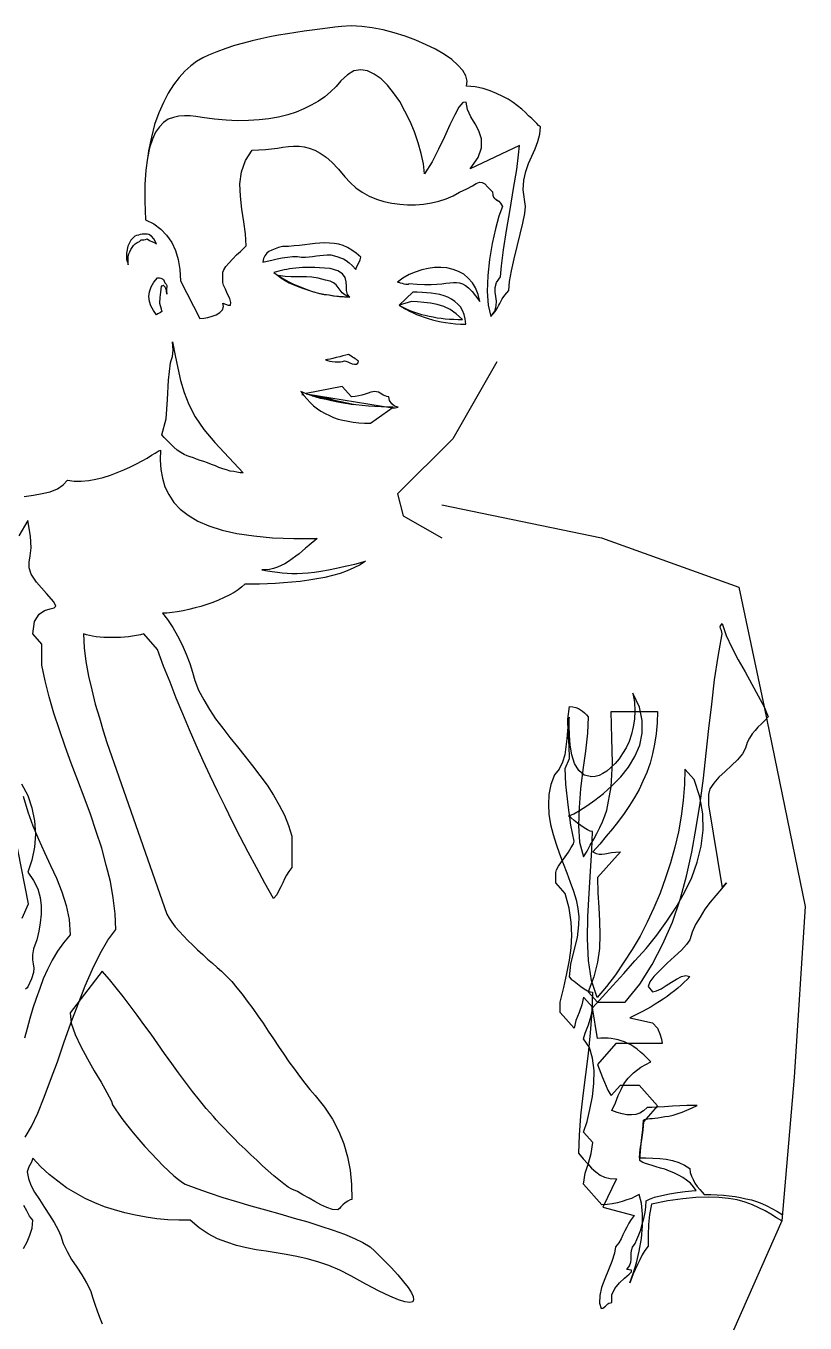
# Model space of a CAD drawing. Extents: x 1236 to 1340, y -26 to 153.
# Drawn here: x 1285.9 to 1331.5, y 77.1 to 153.1 of the extents above; entities that cross this region are included whole.
import ezdxf

# ---------------------------------------------------------------- set-up
doc = ezdxf.new("R2010")
doc.units = 0
doc.header["$LTSCALE"] = 25
doc.layers.get('0').update_dxf_attribs({"linetype": 'CONTINUOUS'})
for name, color, linetype in [('1', 7, 'CONTINUOUS'), ('2', 7, 'CONTINUOUS'), ('5', 7, 'CONTINUOUS'), ('7', 7, 'CONTINUOUS')]:
    doc.layers.add(name, color=color, linetype=linetype)

msp = doc.modelspace()

# ---------------------------------------------------------------- linework, layer by layer
for p, q in [((1313.461, 133.4), (1310.879, 128.884)), ((1310.879, 128.884), (1307.652, 125.659)), ((1307.652, 125.659), (1307.975, 124.368)), ((1310.234, 125.014), (1319.592, 123.078)), ((1307.975, 124.368), (1310.234, 123.078)), ((1319.592, 123.078), (1327.659, 120.175)), ((1327.659, 120.175), (1329.129, 113.172)), ((1329.129, 113.172), (1331.531, 101.468)), ((1331.531, 101.468), (1330.886, 91.47)), ((1330.886, 91.47), (1330.17, 83.035)), ((1330.17, 83.035), (1327.336, 76.633))]:
    msp.add_line(p, q)
at = {"layer": '1', "linetype": 'CONTINUOUS'}
for points in [[(1293.52, 140.301), (1293.463, 140.433), (1293.35, 140.603), (1293.217, 140.755), (1293.065, 140.85), (1292.971, 140.868), (1292.876, 140.868), (1292.763, 140.868), (1292.668, 140.868), (1292.554, 140.85), (1292.46, 140.812), (1292.346, 140.793), (1292.252, 140.755), (1292.005, 140.528), (1291.835, 140.168), (1291.759, 139.752), (1291.759, 139.392), (1291.779, 139.316), (1291.816, 139.24), (1291.835, 139.146), (1291.854, 139.07), (1291.854, 139.581), (1291.892, 139.714), (1291.949, 139.846), (1292.005, 139.979), (1292.081, 140.092), (1292.176, 140.206), (1292.27, 140.301), (1292.384, 140.395), (1292.517, 140.452), (1292.612, 140.546), (1292.687, 140.546), (1292.782, 140.546), (1292.876, 140.566), (1292.971, 140.603), (1293.103, 140.508), (1293.274, 140.433), (1293.445, 140.357), (1293.52, 140.301)], [(1304.84, 137.177), (1304.709, 137.347), (1304.651, 137.575), (1304.651, 137.82), (1304.633, 138.086), (1304.576, 138.332), (1304.424, 138.559), (1304.14, 138.729), (1303.686, 138.862), (1303.364, 138.881), (1303.061, 138.9), (1302.796, 138.919), (1302.531, 138.919), (1302.285, 138.919), (1302.077, 138.919), (1301.869, 138.9), (1301.679, 138.881), (1301.49, 138.862), (1301.319, 138.843), (1301.15, 138.805), (1300.998, 138.786), (1300.846, 138.748), (1300.695, 138.71), (1300.543, 138.673), (1300.392, 138.635), (1300.601, 138.464), (1300.808, 138.313), (1301.054, 138.162), (1301.301, 138.029), (1301.566, 137.896), (1301.85, 137.782), (1302.134, 137.688), (1302.418, 137.593), (1302.721, 137.499), (1303.023, 137.423), (1303.327, 137.366), (1303.629, 137.309), (1303.932, 137.253), (1304.235, 137.215), (1304.538, 137.196), (1304.84, 137.177)], [(1294.126, 137.366), (1294.107, 137.575), (1294.069, 137.688), (1294.031, 137.764), (1293.936, 137.858), (1293.898, 137.858), (1293.861, 137.84), (1293.823, 137.82), (1293.785, 137.82), (1293.747, 137.48), (1293.709, 137.158), (1293.691, 136.836), (1293.785, 136.495), (1293.785, 136.458), (1293.804, 136.42), (1293.823, 136.382), (1293.823, 136.344), (1293.747, 136.287), (1293.672, 136.249), (1293.596, 136.211), (1293.52, 136.155), (1293.331, 136.4), (1293.179, 136.666), (1293.103, 136.931), (1293.065, 137.215), (1293.103, 137.499), (1293.198, 137.782), (1293.369, 138.067), (1293.577, 138.313), (1293.691, 138.313), (1293.766, 138.294), (1293.861, 138.256), (1293.936, 138.218), (1293.956, 138.124), (1294.012, 138.029), (1294.088, 137.934), (1294.126, 137.858), (1294.126, 137.782), (1294.107, 137.688), (1294.107, 137.555), (1294.126, 137.366)], [(1311.656, 135.606), (1311.618, 135.909), (1311.543, 136.174), (1311.448, 136.4), (1311.334, 136.609), (1311.183, 136.78), (1310.994, 136.931), (1310.804, 137.064), (1310.596, 137.177), (1310.368, 137.253), (1310.123, 137.329), (1309.877, 137.385), (1309.612, 137.423), (1309.346, 137.442), (1309.081, 137.461), (1308.797, 137.48), (1308.532, 137.48), (1307.737, 136.704), (1307.926, 136.59), (1308.135, 136.476), (1308.343, 136.363), (1308.551, 136.269), (1308.759, 136.174), (1308.986, 136.079), (1309.214, 136.003), (1309.441, 135.927), (1309.687, 135.852), (1309.933, 135.795), (1310.198, 135.738), (1310.463, 135.7), (1310.747, 135.662), (1311.05, 135.625), (1311.334, 135.606), (1311.656, 135.606)], [(1294.447, 134.565), (1294.618, 133.769), (1294.769, 133.012), (1294.921, 132.292), (1295.129, 131.592), (1295.413, 130.892), (1295.773, 130.173), (1296.284, 129.435), (1296.928, 128.658), (1298.593, 126.878), (1298.423, 126.878), (1298.234, 126.916), (1298.044, 126.954), (1297.837, 126.992), (1297.628, 127.068), (1297.401, 127.125), (1297.173, 127.2), (1296.966, 127.295), (1296.738, 127.371), (1296.511, 127.465), (1296.284, 127.541), (1296.076, 127.617), (1295.867, 127.693), (1295.678, 127.768), (1295.489, 127.825), (1295.318, 127.882), (1295.129, 127.958), (1294.94, 128.071), (1294.732, 128.222), (1294.523, 128.393), (1294.334, 128.582), (1294.145, 128.771), (1293.974, 128.961), (1293.823, 129.113), (1294.088, 130.059), (1294.164, 131.176), (1294.22, 132.312), (1294.334, 133.334), (1294.372, 133.467), (1294.447, 133.712), (1294.485, 134.072), (1294.447, 134.565)], [(1301.983, 131.649), (1302.152, 131.422), (1302.342, 131.195), (1302.531, 131.006), (1302.721, 130.816), (1302.947, 130.646), (1303.156, 130.495), (1303.402, 130.362), (1303.648, 130.248), (1303.894, 130.135), (1304.16, 130.04), (1304.443, 129.964), (1304.746, 129.908), (1305.049, 129.851), (1305.371, 129.813), (1305.711, 129.794), (1306.053, 129.794), (1307.397, 130.741), (1307.037, 130.741), (1306.677, 130.759), (1306.317, 130.779), (1305.939, 130.797), (1305.579, 130.835), (1305.2, 130.873), (1304.84, 130.911), (1304.481, 130.968), (1304.14, 131.024), (1303.78, 131.1), (1303.459, 131.176), (1303.137, 131.252), (1302.815, 131.346), (1302.531, 131.441), (1302.247, 131.535), (1301.983, 131.649)], [(1307.34, 130.703), (1307.51, 130.703), (1307.68, 130.741), (1307.472, 130.797), (1307.302, 130.93), (1307.169, 131.119), (1307.131, 131.346), (1307.018, 131.365), (1306.924, 131.403), (1306.81, 131.441), (1306.715, 131.497), (1306.62, 131.554), (1306.526, 131.611), (1306.412, 131.63), (1306.317, 131.649), (1306.204, 131.63), (1306.071, 131.611), (1305.92, 131.554), (1305.749, 131.497), (1305.56, 131.441), (1305.371, 131.403), (1305.162, 131.365), (1304.954, 131.346), (1304.405, 131.952), (1302.285, 131.535), (1302.285, 131.517), (1307.34, 130.703)], [(1302.096, 131.497), (1302.039, 131.479), (1302.114, 131.459), (1302.114, 131.479), (1302.096, 131.497)], [(1302.645, 131.403), (1303.534, 131.29), (1303.686, 131.214), (1303.876, 131.157), (1304.102, 131.081), (1304.367, 131.024), (1304.633, 130.968), (1304.936, 130.911), (1305.068, 130.892), (1305.068, 130.892), (1302.645, 131.403)]]:
    msp.add_lwpolyline(points, dxfattribs=at)
at = {"layer": '2', "linetype": 'CONTINUOUS'}
msp.add_lwpolyline([(1296.057, 135.927), (1296.284, 135.947), (1296.53, 135.984), (1296.776, 136.06), (1297.022, 136.155), (1297.231, 136.287), (1297.382, 136.438), (1297.439, 136.628), (1297.401, 136.836), (1297.723, 136.704), (1297.855, 136.722), (1297.875, 136.874), (1297.817, 137.102), (1297.685, 137.366), (1297.553, 137.65), (1297.439, 137.877), (1297.401, 138.048), (1297.401, 138.653), (1297.458, 138.786), (1297.571, 138.975), (1297.761, 139.184), (1297.988, 139.43), (1298.215, 139.657), (1298.442, 139.865), (1298.631, 140.055), (1298.764, 140.187), (1298.726, 140.888), (1298.631, 141.607), (1298.518, 142.345), (1298.442, 143.103), (1298.404, 143.822), (1298.499, 144.522), (1298.726, 145.185), (1299.124, 145.791), (1299.521, 145.809), (1299.899, 145.829), (1300.259, 145.885), (1300.601, 145.923), (1300.922, 145.98), (1301.244, 146.018), (1301.547, 146.037), (1301.869, 146.037), (1302.172, 145.999), (1302.474, 145.923), (1302.796, 145.791), (1303.118, 145.62), (1303.459, 145.393), (1303.8, 145.09), (1304.178, 144.693), (1304.557, 144.238), (1304.86, 143.898), (1305.2, 143.594), (1305.579, 143.329), (1305.977, 143.103), (1306.412, 142.932), (1306.848, 142.781), (1307.302, 142.686), (1307.775, 142.629), (1308.23, 142.592), (1308.703, 142.592), (1309.176, 142.629), (1309.63, 142.705), (1310.066, 142.818), (1310.501, 142.951), (1310.899, 143.121), (1311.277, 143.329), (1311.713, 143.538), (1312.034, 143.708), (1312.262, 143.841), (1312.451, 143.916), (1312.603, 143.898), (1312.754, 143.822), (1312.943, 143.632), (1313.209, 143.348), (1313.227, 143.159), (1313.265, 143.045), (1313.322, 142.97), (1313.398, 142.932), (1313.492, 142.875), (1313.587, 142.799), (1313.682, 142.686), (1313.795, 142.496), (1313.587, 141.928), (1313.378, 141.19), (1313.189, 140.319), (1313.038, 139.392), (1312.943, 138.446), (1312.905, 137.518), (1312.962, 136.704), (1313.114, 136.041), (1313.341, 136.363), (1313.416, 136.666), (1313.436, 136.95), (1313.398, 137.215), (1313.36, 137.48), (1313.36, 137.745), (1313.454, 138.048), (1313.682, 138.37), (1313.738, 139.013), (1313.852, 139.96), (1314.041, 141.096), (1314.249, 142.326), (1314.439, 143.556), (1314.628, 144.655), (1314.742, 145.525), (1314.798, 146.075), (1311.902, 144.711), (1312.376, 145.374), (1312.565, 145.942), (1312.565, 146.453), (1312.413, 146.926), (1312.186, 147.343), (1311.94, 147.759), (1311.751, 148.175), (1311.675, 148.611), (1311.467, 148.592), (1311.239, 148.327), (1310.994, 147.873), (1310.71, 147.286), (1310.406, 146.586), (1310.047, 145.847), (1309.668, 145.109), (1309.233, 144.409), (1309.157, 144.996), (1309.024, 145.601), (1308.854, 146.226), (1308.646, 146.869), (1308.381, 147.475), (1308.078, 148.081), (1307.775, 148.649), (1307.415, 149.16), (1307.055, 149.615), (1306.677, 149.974), (1306.28, 150.259), (1305.882, 150.448), (1305.484, 150.504), (1305.087, 150.448), (1304.709, 150.221), (1304.329, 149.861), (1304.046, 149.539), (1303.724, 149.217), (1303.383, 148.933), (1303.005, 148.668), (1302.588, 148.441), (1302.152, 148.213), (1301.698, 148.024), (1301.206, 147.873), (1300.676, 147.74), (1300.108, 147.627), (1299.54, 147.57), (1298.915, 147.533), (1298.272, 147.513), (1297.609, 147.551), (1296.909, 147.608), (1296.189, 147.722), (1295.829, 147.778), (1295.489, 147.816), (1295.149, 147.816), (1294.827, 147.797), (1294.505, 147.722), (1294.202, 147.608), (1293.936, 147.419), (1293.691, 147.173), (1293.463, 146.851), (1293.274, 146.434), (1293.103, 145.942), (1292.99, 145.336), (1292.896, 144.617), (1292.839, 143.784), (1292.839, 142.818), (1292.876, 141.721), (1293.35, 141.474), (1293.766, 141.172), (1294.107, 140.812), (1294.41, 140.395), (1294.637, 139.922), (1294.789, 139.392), (1294.883, 138.805), (1294.921, 138.142), (1296.057, 135.927)], dxfattribs=at)
at = {"layer": '5', "linetype": 'CONTINUOUS'}
for points in [[(1285.759, 125.496), (1286.308, 125.572), (1286.819, 125.667), (1287.292, 125.78), (1287.709, 125.951), (1288.05, 126.178), (1288.296, 126.462), (1288.694, 126.405), (1289.11, 126.405), (1289.545, 126.443), (1289.961, 126.519), (1290.397, 126.613), (1290.813, 126.746), (1291.21, 126.898), (1291.608, 127.068), (1291.987, 127.238), (1292.346, 127.409), (1292.668, 127.598), (1292.971, 127.749), (1293.217, 127.92), (1293.445, 128.033), (1293.615, 128.147), (1293.747, 128.222), (1293.728, 127.655), (1293.766, 127.087), (1293.861, 126.576), (1294.012, 126.065), (1294.24, 125.61), (1294.523, 125.156), (1294.902, 124.758), (1295.375, 124.398), (1295.943, 124.058), (1296.587, 123.774), (1297.363, 123.528), (1298.234, 123.339), (1299.219, 123.187), (1300.316, 123.074), (1301.566, 123.036), (1302.929, 123.036)], [(1285.646, 100.792), (1286.006, 101.624), (1281.5, 124.512)], [(1285.816, 87.938), (1286.195, 88.581), (1286.554, 89.358), (1286.933, 90.285), (1287.312, 91.288), (1287.709, 92.368), (1288.088, 93.484), (1288.504, 94.621), (1288.921, 95.737), (1289.337, 96.816), (1289.772, 97.8), (1290.208, 98.709), (1290.661, 99.486), (1291.135, 100.11), (1291.097, 101.038), (1290.983, 101.966), (1290.813, 102.931), (1290.567, 103.896), (1290.302, 104.881), (1289.98, 105.865), (1289.64, 106.869), (1289.28, 107.872), (1288.902, 108.856), (1288.523, 109.86), (1288.163, 110.844), (1287.823, 111.828), (1287.501, 112.794), (1287.217, 113.759), (1286.99, 114.687), (1286.801, 115.614), (1286.801, 116.845), (1286.27, 117.451), (1286.365, 118.171), (1286.63, 118.606), (1286.952, 118.814), (1287.274, 118.909), (1287.52, 118.966), (1287.614, 119.079), (1287.501, 119.325), (1287.065, 119.817), (1286.479, 120.48), (1286.175, 120.953), (1286.043, 121.313), (1286.062, 121.654), (1286.119, 122.013), (1286.175, 122.486), (1286.138, 123.168), (1285.968, 124.096), (1285.437, 123.187)], [(1302.929, 123.036), (1302.777, 122.903), (1302.607, 122.77), (1302.436, 122.619), (1302.247, 122.468), (1302.058, 122.297), (1301.869, 122.146), (1301.679, 121.994), (1301.471, 121.843), (1301.263, 121.692), (1301.036, 121.559), (1300.828, 121.446), (1300.601, 121.35), (1300.373, 121.275), (1300.146, 121.218), (1299.919, 121.199), (1299.692, 121.199), (1300.013, 121.142), (1300.297, 121.104), (1300.601, 121.066), (1300.884, 121.029), (1301.168, 121.01), (1301.452, 120.991), (1301.755, 120.991), (1302.077, 121.01), (1302.399, 121.029), (1302.777, 121.066), (1303.156, 121.124), (1303.591, 121.199), (1304.065, 121.294), (1304.576, 121.408), (1305.144, 121.54), (1305.769, 121.71), (1305.447, 121.502), (1305.087, 121.313), (1304.689, 121.142), (1304.273, 120.991), (1303.838, 120.859), (1303.383, 120.745), (1302.91, 120.669), (1302.436, 120.593), (1301.945, 120.517), (1301.452, 120.48), (1300.96, 120.442), (1300.487, 120.404), (1300.013, 120.386), (1299.559, 120.366), (1299.105, 120.366), (1298.688, 120.366), (1298.518, 120.196), (1298.31, 120.026), (1298.064, 119.874), (1297.78, 119.722), (1297.477, 119.571), (1297.155, 119.42), (1296.814, 119.287), (1296.473, 119.173), (1296.113, 119.06), (1295.773, 118.966), (1295.413, 118.871), (1295.073, 118.795), (1294.732, 118.738), (1294.429, 118.7), (1294.126, 118.662), (1293.861, 118.662), (1294.164, 118.284), (1294.467, 117.829), (1294.751, 117.338), (1295.016, 116.807), (1295.262, 116.258), (1295.47, 115.709), (1295.622, 115.198), (1295.754, 114.706), (1295.981, 114.138), (1296.284, 113.589), (1296.625, 113.021), (1296.984, 112.472), (1297.401, 111.923), (1297.817, 111.374), (1298.272, 110.825), (1298.707, 110.257), (1299.143, 109.708), (1299.578, 109.14), (1299.994, 108.573), (1300.373, 107.985), (1300.714, 107.398), (1301.017, 106.812), (1301.263, 106.206), (1301.452, 105.581), (1301.452, 103.745), (1301.282, 103.518), (1301.13, 103.31), (1301.017, 103.082), (1300.922, 102.855), (1300.808, 102.628), (1300.695, 102.401), (1300.563, 102.155), (1300.373, 101.928), (1299.862, 102.837), (1299.37, 103.745), (1298.897, 104.654), (1298.423, 105.543), (1297.969, 106.433), (1297.533, 107.323), (1297.098, 108.231), (1296.662, 109.122), (1296.246, 110.011), (1295.849, 110.92), (1295.451, 111.828), (1295.053, 112.756), (1294.675, 113.683), (1294.315, 114.612), (1293.936, 115.558), (1293.577, 116.523), (1292.782, 117.451), (1292.574, 117.394), (1292.346, 117.356), (1292.119, 117.318), (1291.873, 117.28), (1291.646, 117.262), (1291.4, 117.243), (1291.154, 117.224), (1290.908, 117.224), (1290.661, 117.224), (1290.434, 117.243), (1290.208, 117.262), (1289.98, 117.28), (1289.772, 117.318), (1289.583, 117.356), (1289.413, 117.394), (1289.243, 117.451), (1289.28, 116.637), (1289.375, 115.823), (1289.527, 114.971), (1289.716, 114.157), (1289.923, 113.324), (1290.17, 112.529), (1290.397, 111.772), (1290.605, 111.071), (1294.126, 101.019), (1294.258, 100.792), (1294.41, 100.546), (1294.618, 100.28), (1294.845, 100.015), (1295.091, 99.751), (1295.356, 99.467), (1295.64, 99.202), (1295.924, 98.936), (1296.227, 98.653), (1296.511, 98.387), (1296.795, 98.141), (1297.079, 97.895), (1297.325, 97.668), (1297.553, 97.441), (1297.761, 97.252), (1297.931, 97.062), (1298.234, 96.703), (1298.537, 96.324), (1298.839, 95.927), (1299.161, 95.491), (1299.464, 95.056), (1299.768, 94.621), (1300.07, 94.166), (1300.373, 93.712), (1300.676, 93.257), (1300.979, 92.803), (1301.282, 92.368), (1301.603, 91.932), (1301.907, 91.515), (1302.209, 91.118), (1302.512, 90.74), (1302.815, 90.38), (1303.364, 89.698), (1303.838, 88.998), (1304.198, 88.278), (1304.5, 87.559), (1304.709, 86.802), (1304.86, 86.007), (1304.954, 85.174), (1304.973, 84.284), (1304.86, 84.265), (1304.727, 84.19), (1304.576, 84.095), (1304.443, 83.981), (1304.329, 83.868), (1304.235, 83.773), (1304.16, 83.697), (1304.14, 83.678), (1303.838, 83.716), (1303.496, 83.83), (1303.156, 83.981), (1302.796, 84.17), (1302.456, 84.379), (1302.096, 84.568), (1301.774, 84.757), (1301.452, 84.89), (1301.225, 85.022), (1300.979, 85.212), (1300.695, 85.439), (1300.392, 85.685), (1300.07, 85.969), (1299.73, 86.272), (1299.388, 86.594), (1299.048, 86.916), (1298.707, 87.237), (1298.366, 87.559), (1298.044, 87.881), (1297.761, 88.184), (1297.477, 88.467), (1297.231, 88.733), (1297.022, 88.96), (1296.852, 89.149), (1296.435, 89.622), (1296.038, 90.115), (1295.622, 90.626), (1295.224, 91.175), (1294.807, 91.724), (1294.41, 92.273), (1293.994, 92.841), (1293.596, 93.408), (1293.198, 93.977), (1292.782, 94.545), (1292.384, 95.094), (1291.968, 95.643), (1291.57, 96.192), (1291.154, 96.703), (1290.756, 97.195), (1290.339, 97.668), (1288.447, 95.226), (1288.523, 94.621), (1288.75, 93.957), (1289.072, 93.257), (1289.47, 92.537), (1289.866, 91.837), (1290.264, 91.175), (1290.605, 90.569), (1290.87, 90.058), (1290.946, 89.849), (1291.097, 89.604), (1291.305, 89.3), (1291.552, 88.96), (1291.835, 88.6), (1292.157, 88.203), (1292.479, 87.805), (1292.839, 87.407), (1293.198, 87.01), (1293.558, 86.632), (1293.898, 86.272), (1294.22, 85.969), (1294.523, 85.685), (1294.807, 85.458), (1295.035, 85.287), (1295.205, 85.192), (1295.887, 84.928), (1296.606, 84.681), (1297.401, 84.417), (1298.215, 84.17), (1299.048, 83.924), (1299.899, 83.678), (1300.752, 83.451), (1301.585, 83.205), (1302.38, 82.977), (1303.156, 82.732), (1303.876, 82.486), (1304.538, 82.258), (1305.125, 82.013), (1305.617, 81.766), (1306.033, 81.52), (1306.317, 81.255), (1306.829, 80.762), (1307.264, 80.309), (1307.662, 79.873), (1308.002, 79.476), (1308.268, 79.135), (1308.457, 78.832), (1308.57, 78.605), (1308.589, 78.416), (1308.532, 78.302), (1308.362, 78.264), (1308.078, 78.302), (1307.699, 78.416), (1307.188, 78.623), (1306.564, 78.927), (1305.787, 79.324), (1304.898, 79.816), (1304.254, 80.157), (1303.61, 80.422), (1302.967, 80.649), (1302.342, 80.82), (1301.736, 80.952), (1301.112, 81.066), (1300.525, 81.16), (1299.937, 81.255), (1299.351, 81.35), (1298.783, 81.464), (1298.215, 81.595), (1297.647, 81.785), (1297.098, 81.993), (1296.549, 82.277), (1296.019, 82.637), (1295.489, 83.072), (1294.827, 83.091), (1294.183, 83.11), (1293.539, 83.167), (1292.914, 83.262), (1292.29, 83.375), (1291.665, 83.508), (1291.059, 83.678), (1290.472, 83.868), (1289.904, 84.095), (1289.337, 84.359), (1288.788, 84.663), (1288.239, 84.984), (1287.728, 85.363), (1287.217, 85.761), (1286.743, 86.215), (1286.27, 86.707), (1286.195, 86.48), (1286.024, 86.215), (1285.93, 85.912), (1286.006, 85.514), (1286.157, 85.136), (1286.365, 84.719), (1286.649, 84.284), (1286.952, 83.83), (1287.236, 83.375), (1287.52, 82.94), (1287.747, 82.524), (1287.899, 82.164), (1288.05, 81.709), (1288.277, 81.236), (1288.542, 80.782), (1288.845, 80.327), (1289.148, 79.873), (1289.413, 79.418), (1289.64, 78.964), (1289.791, 78.51), (1289.904, 78.15), (1290.037, 77.772), (1290.17, 77.393), (1290.339, 77.014)], [(1330.17, 83.035), (1329.848, 83.224), (1329.527, 83.432), (1329.186, 83.621), (1328.826, 83.81), (1328.448, 83.981), (1328.012, 84.132), (1327.558, 84.265), (1327.046, 84.359), (1326.479, 84.417), (1325.854, 84.435), (1325.135, 84.417), (1324.358, 84.341), (1323.488, 84.208), (1322.522, 84.019), (1322.409, 83.413), (1322.352, 82.826), (1322.333, 82.202), (1322.333, 81.558), (1322.144, 81.312), (1321.974, 81.047), (1321.841, 80.762), (1321.708, 80.479), (1321.576, 80.195), (1321.462, 79.93), (1321.367, 79.665), (1321.254, 79.418), (1321.462, 79.949), (1321.652, 80.573), (1321.803, 81.274), (1321.936, 82.013), (1322.011, 82.75), (1322.011, 83.432), (1321.954, 84.076), (1321.803, 84.587), (1321.576, 84.473), (1321.349, 84.359), (1321.083, 84.265), (1320.818, 84.17), (1320.534, 84.095), (1320.232, 84.038), (1319.929, 84), (1319.626, 83.981), (1318.547, 85.192), (1318.641, 85.836), (1318.83, 86.423), (1319.001, 86.991), (1319.096, 87.634), (1318.547, 88.24), (1318.755, 88.865), (1318.925, 89.566), (1319.077, 90.323), (1319.152, 91.099), (1319.172, 91.857), (1319.077, 92.575), (1318.888, 93.201), (1318.547, 93.712), (1318.641, 94.052), (1318.83, 94.526), (1319.001, 95.056), (1319.096, 95.548), (1318.547, 96.154), (1318.452, 95.699), (1318.282, 95.245), (1318.092, 94.79), (1317.997, 94.336), (1317.184, 95.245), (1317.184, 95.851), (1317.392, 96.721), (1317.562, 97.536), (1317.733, 98.312), (1317.828, 99.05), (1317.866, 99.788), (1317.828, 100.546), (1317.714, 101.36), (1317.468, 102.23), (1316.919, 102.855), (1316.919, 103.461), (1316.957, 103.612), (1317.089, 103.839), (1317.259, 104.086), (1317.468, 104.37), (1317.657, 104.654), (1317.828, 104.919), (1317.96, 105.146), (1317.997, 105.297), (1317.808, 106.225), (1317.638, 107.418), (1317.506, 108.629), (1317.468, 109.557), (1317.733, 110.144), (1317.695, 110.882), (1317.638, 111.677), (1317.619, 112.453), (1317.733, 113.192), (1317.922, 113.172), (1318.092, 113.135), (1318.244, 113.078), (1318.377, 113.002), (1318.49, 112.908), (1318.604, 112.813), (1318.717, 112.699), (1318.812, 112.586), (1318.774, 111.62), (1318.661, 110.579), (1318.509, 109.481), (1318.377, 108.364), (1318.282, 107.266), (1318.244, 106.206), (1318.319, 105.241), (1318.547, 104.37), (1318.755, 104.71), (1318.944, 105.07), (1319.152, 105.411), (1319.323, 105.752), (1319.493, 106.092), (1319.663, 106.433), (1319.796, 106.774), (1319.91, 107.115), (1320.175, 108.478), (1320.25, 109.879), (1320.212, 111.337), (1320.175, 112.888), (1322.882, 112.888), (1322.863, 112.226), (1322.807, 111.582), (1322.711, 110.977), (1322.598, 110.409), (1322.447, 109.86), (1322.258, 109.329), (1322.03, 108.818), (1321.803, 108.326), (1321.538, 107.853), (1321.235, 107.38), (1320.932, 106.925), (1320.592, 106.471), (1320.25, 106.016), (1319.872, 105.581), (1319.493, 105.127), (1319.096, 104.672), (1319.285, 104.578), (1319.455, 104.54), (1319.626, 104.54), (1319.796, 104.559), (1319.985, 104.597), (1320.194, 104.634), (1320.421, 104.654), (1320.705, 104.672), (1319.361, 103.158), (1319.379, 102.268), (1319.437, 101.417), (1319.474, 100.602), (1319.493, 99.807), (1319.474, 99.012), (1319.361, 98.198), (1319.152, 97.347), (1318.812, 96.456), (1319.361, 95.851), (1320.989, 95.851), (1321.841, 96.911), (1322.579, 98.066), (1323.204, 99.277), (1323.753, 100.546), (1324.207, 101.871), (1324.586, 103.253), (1324.889, 104.654), (1325.153, 106.092), (1325.381, 107.531), (1325.57, 108.989), (1325.74, 110.446), (1325.892, 111.904), (1326.062, 113.324), (1326.233, 114.743), (1326.441, 116.126), (1326.668, 117.451), (1326.63, 117.64), (1326.573, 117.754), (1326.555, 117.886), (1326.668, 118.057)], [(1326.668, 118.057), (1326.915, 117.356), (1327.236, 116.656), (1327.615, 115.918), (1328.012, 115.217), (1328.41, 114.498), (1328.788, 113.816), (1329.129, 113.172), (1329.375, 112.586), (1329.167, 112.377), (1328.978, 112.169), (1328.77, 111.98), (1328.599, 111.79), (1328.428, 111.582), (1328.277, 111.337), (1328.145, 111.071), (1328.031, 110.749), (1327.861, 110.409), (1327.577, 110.068), (1327.217, 109.727), (1326.839, 109.386), (1326.479, 109.046), (1326.176, 108.705), (1325.949, 108.364), (1325.873, 108.023), (1325.873, 107.418), (1326.668, 102.552), (1326.933, 102.855), (1326.63, 102.495), (1326.308, 102.117), (1325.968, 101.719), (1325.664, 101.303), (1325.381, 100.848), (1325.116, 100.413), (1324.908, 99.959), (1324.775, 99.504), (1324.586, 99.24), (1324.283, 98.898), (1323.885, 98.539), (1323.45, 98.141), (1323.033, 97.744), (1322.674, 97.365), (1322.427, 97.043), (1322.333, 96.778), (1322.598, 96.456), (1322.825, 96.514), (1323.09, 96.646), (1323.393, 96.835), (1323.696, 97.025), (1323.999, 97.214), (1324.283, 97.365), (1324.548, 97.422), (1324.775, 97.365), (1324.624, 97.195), (1324.453, 97.025), (1324.264, 96.854), (1324.075, 96.683), (1323.885, 96.514), (1323.658, 96.362), (1323.45, 96.192), (1323.223, 96.04), (1322.996, 95.889), (1322.749, 95.737), (1322.503, 95.585), (1322.258, 95.453), (1322.011, 95.321), (1321.765, 95.188), (1321.5, 95.056), (1321.254, 94.942), (1322.598, 94.639), (1322.882, 94.336), (1322.92, 94.241), (1323.014, 93.995), (1323.109, 93.692), (1323.147, 93.428), (1320.44, 93.428), (1319.361, 92.197), (1319.455, 91.951), (1319.569, 91.705), (1319.663, 91.44), (1319.777, 91.175), (1319.872, 90.929), (1319.967, 90.702), (1320.081, 90.513), (1320.175, 90.38), (1320.705, 90.986), (1321.803, 90.986), (1322.882, 89.774), (1322.068, 88.847), (1322.03, 88.354), (1321.936, 87.786), (1321.841, 87.237), (1321.803, 86.726), (1322.2, 86.726), (1322.617, 86.707), (1323.014, 86.688), (1323.393, 86.65), (1323.771, 86.574), (1324.131, 86.461), (1324.472, 86.31), (1324.775, 86.101), (1324.794, 85.874), (1324.87, 85.666), (1324.964, 85.458), (1325.078, 85.25), (1325.211, 85.06), (1325.362, 84.87), (1325.495, 84.719), (1325.608, 84.587), (1326.006, 84.587), (1326.384, 84.568), (1326.744, 84.549), (1327.084, 84.511), (1327.426, 84.473), (1327.748, 84.417), (1328.069, 84.341), (1328.39, 84.265), (1328.694, 84.17), (1328.997, 84.057), (1329.299, 83.924), (1329.583, 83.773), (1329.886, 83.602), (1330.189, 83.413), (1330.202, 83.404)], [(1285.702, 107.929), (1285.968, 107.02), (1286.27, 106.187), (1286.592, 105.411), (1286.952, 104.634), (1287.312, 103.877), (1287.652, 103.12), (1287.974, 102.325), (1288.22, 101.53), (1288.39, 100.697), (1288.447, 99.807), (1288.069, 99.334), (1287.709, 98.842), (1287.406, 98.312), (1287.122, 97.782), (1286.876, 97.233), (1286.668, 96.665), (1286.459, 96.078), (1286.27, 95.51), (1286.1, 94.904), (1285.93, 94.317), (1285.778, 93.75)], [(1285.721, 81.426), (1285.93, 81.804), (1286.1, 82.202), (1286.232, 82.618), (1286.27, 83.072), (1286.081, 83.319), (1285.91, 83.621), (1285.74, 83.943)]]:
    msp.add_lwpolyline(points, dxfattribs=at)
at = {"layer": '7', "linetype": 'CONTINUOUS'}
for points in [[(1313.114, 136.041), (1313.36, 136.344), (1313.511, 136.552), (1313.587, 136.704), (1313.644, 136.817), (1313.7, 136.931), (1313.776, 137.082), (1313.927, 137.291), (1314.174, 137.575), (1314.211, 138.104), (1314.325, 138.729), (1314.477, 139.43), (1314.666, 140.149), (1314.836, 140.868), (1314.988, 141.512), (1315.102, 142.08), (1315.139, 142.496), (1315.007, 143.481), (1315.044, 144.03), (1315.158, 144.541), (1315.329, 145.014), (1315.518, 145.449), (1315.707, 145.885), (1315.877, 146.302), (1315.991, 146.737), (1316.029, 147.173), (1315.915, 147.248), (1315.802, 147.362), (1315.669, 147.495), (1315.518, 147.646), (1315.329, 147.816), (1315.139, 148.006), (1314.931, 148.195), (1314.685, 148.403), (1314.42, 148.592), (1314.136, 148.782), (1313.814, 148.952), (1313.454, 149.122), (1313.076, 149.274), (1312.659, 149.406), (1312.186, 149.501), (1311.694, 149.557), (1311.732, 149.842), (1311.656, 150.164), (1311.467, 150.466), (1311.183, 150.788), (1310.823, 151.11), (1310.388, 151.413), (1309.877, 151.716), (1309.328, 151.981), (1308.722, 152.246), (1308.097, 152.473), (1307.453, 152.681), (1306.81, 152.852), (1306.166, 152.965), (1305.542, 153.041), (1304.936, 153.079), (1304.367, 153.041), (1303.97, 153.003), (1303.534, 152.947), (1303.099, 152.89), (1302.645, 152.833), (1302.172, 152.776), (1301.679, 152.7), (1301.187, 152.625), (1300.676, 152.53), (1300.165, 152.435), (1299.635, 152.321), (1299.124, 152.208), (1298.613, 152.076), (1298.082, 151.924), (1297.571, 151.754), (1297.06, 151.565), (1296.568, 151.375), (1296.227, 151.205), (1295.867, 150.997), (1295.527, 150.732), (1295.186, 150.428), (1294.845, 150.05), (1294.505, 149.633), (1294.202, 149.141), (1293.918, 148.592), (1293.653, 147.986), (1293.407, 147.305), (1293.217, 146.567), (1293.047, 145.753), (1293.009, 145.449), (1293.009, 145.431)], [(1313.36, 142.951), (1313.454, 142.875), (1313.568, 142.799), (1313.606, 142.781), (1313.606, 142.781)], [(1305.2, 138.805), (1305.238, 138.937), (1305.352, 139.164), (1305.447, 139.373), (1305.484, 139.524), (1305.22, 139.752), (1304.973, 139.941), (1304.709, 140.092), (1304.462, 140.206), (1304.198, 140.281), (1303.932, 140.319), (1303.648, 140.339), (1303.383, 140.357), (1303.099, 140.339), (1302.815, 140.319), (1302.512, 140.281), (1302.209, 140.244), (1301.907, 140.206), (1301.585, 140.187), (1301.244, 140.149), (1300.903, 140.149), (1300.676, 140.092), (1300.468, 140.017), (1300.279, 139.941), (1300.108, 139.865), (1299.975, 139.752), (1299.862, 139.6), (1299.786, 139.448), (1299.748, 139.24), (1299.994, 139.297), (1300.279, 139.354), (1300.581, 139.43), (1300.884, 139.486), (1301.187, 139.524), (1301.49, 139.562), (1301.774, 139.562), (1302.02, 139.524), (1302.247, 139.524), (1302.456, 139.543), (1302.664, 139.562), (1302.891, 139.6), (1303.099, 139.619), (1303.307, 139.638), (1303.516, 139.657), (1303.743, 139.657), (1303.951, 139.6), (1304.14, 139.543), (1304.311, 139.486), (1304.481, 139.43), (1304.633, 139.335), (1304.803, 139.202), (1304.992, 139.032), (1305.2, 138.805)], [(1304.765, 137.196), (1304.557, 137.309), (1304.405, 137.442), (1304.273, 137.593), (1304.16, 137.745), (1304.046, 137.896), (1303.894, 138.029), (1303.686, 138.124), (1303.421, 138.18), (1302.985, 138.294), (1302.626, 138.351), (1302.304, 138.37), (1302.001, 138.37), (1301.717, 138.37), (1301.414, 138.37), (1301.054, 138.388), (1300.657, 138.446), (1300.865, 138.313), (1301.092, 138.18), (1301.319, 138.067), (1301.547, 137.953), (1301.793, 137.84), (1302.039, 137.745), (1302.285, 137.65), (1302.55, 137.555), (1302.796, 137.48), (1303.061, 137.404), (1303.345, 137.347), (1303.61, 137.309), (1303.894, 137.253), (1304.178, 137.233), (1304.481, 137.215), (1304.765, 137.196)], [(1308.305, 137.991), (1308.797, 137.934), (1309.233, 137.915), (1309.612, 137.915), (1309.952, 137.934), (1310.236, 137.972), (1310.482, 138.01), (1310.71, 138.029), (1310.918, 138.048), (1311.107, 138.048), (1311.277, 138.029), (1311.448, 137.972), (1311.637, 137.858), (1311.807, 137.726), (1312.016, 137.518), (1312.224, 137.253), (1312.47, 136.931), (1312.376, 137.347), (1312.224, 137.726), (1312.034, 138.029), (1311.788, 138.294), (1311.523, 138.521), (1311.221, 138.691), (1310.899, 138.805), (1310.539, 138.9), (1310.179, 138.919), (1309.819, 138.919), (1309.441, 138.862), (1309.062, 138.786), (1308.684, 138.653), (1308.324, 138.502), (1307.964, 138.294), (1307.642, 138.067), (1307.718, 138.067), (1307.794, 138.029), (1307.908, 138.01), (1308.021, 137.972), (1308.135, 137.953), (1308.23, 137.953), (1308.286, 137.953), (1308.305, 137.991)], [(1311.448, 135.871), (1311.088, 136.211), (1310.728, 136.458), (1310.35, 136.628), (1309.971, 136.76), (1309.574, 136.836), (1309.195, 136.874), (1308.817, 136.912), (1308.457, 136.931), (1307.737, 136.704), (1307.946, 136.59), (1308.154, 136.495), (1308.362, 136.4), (1308.589, 136.325), (1308.817, 136.249), (1309.043, 136.174), (1309.27, 136.117), (1309.498, 136.06), (1309.725, 136.022), (1309.971, 135.965), (1310.198, 135.947), (1310.444, 135.909), (1310.69, 135.889), (1310.936, 135.889), (1311.201, 135.871), (1311.448, 135.871)], [(1304.765, 133.826), (1304.614, 133.788), (1304.443, 133.75), (1304.254, 133.694), (1304.046, 133.637), (1303.856, 133.58), (1303.686, 133.543), (1303.534, 133.523), (1303.421, 133.505), (1303.534, 133.467), (1303.667, 133.429), (1303.818, 133.41), (1303.989, 133.391), (1304.14, 133.391), (1304.292, 133.391), (1304.424, 133.41), (1304.538, 133.447), (1304.614, 133.429), (1304.727, 133.391), (1304.84, 133.334), (1304.992, 133.277), (1305.125, 133.258), (1305.238, 133.258), (1305.314, 133.315), (1305.352, 133.429), (1305.295, 133.467), (1305.238, 133.523), (1305.162, 133.561), (1305.087, 133.618), (1305.011, 133.674), (1304.936, 133.732), (1304.86, 133.769), (1304.765, 133.826)], [(1319.588, 77.905), (1319.683, 77.923), (1319.759, 77.98), (1319.834, 78.036), (1319.891, 78.094), (1319.967, 78.169), (1320.023, 78.207), (1320.118, 78.245), (1320.212, 78.264), (1320.212, 78.699), (1320.383, 79.078), (1320.648, 79.4), (1320.951, 79.684), (1321.216, 79.911), (1321.367, 80.062), (1321.349, 80.157), (1321.083, 80.195), (1321.235, 80.403), (1321.311, 80.611), (1321.33, 80.782), (1321.33, 80.952), (1321.33, 81.122), (1321.349, 81.312), (1321.425, 81.501), (1321.576, 81.709), (1321.67, 81.955), (1321.784, 82.22), (1321.898, 82.524), (1321.992, 82.846), (1322.087, 83.186), (1322.163, 83.526), (1322.2, 83.868), (1322.22, 84.208), (1322.409, 84.322), (1322.711, 84.435), (1323.128, 84.53), (1323.582, 84.625), (1324.056, 84.701), (1324.51, 84.757), (1324.889, 84.795), (1325.153, 84.814), (1325.002, 85.041), (1324.813, 85.25), (1324.586, 85.42), (1324.358, 85.59), (1324.113, 85.723), (1323.847, 85.855), (1323.582, 85.95), (1323.318, 86.063), (1323.052, 86.139), (1322.807, 86.215), (1322.579, 86.29), (1322.371, 86.347), (1322.182, 86.404), (1322.03, 86.461), (1321.916, 86.518), (1321.841, 86.574), (1321.878, 87.123), (1321.954, 87.767), (1322.03, 88.392), (1322.068, 88.941), (1322.125, 88.979), (1322.2, 88.998), (1322.314, 89.017), (1322.427, 89.036), (1322.56, 89.036), (1322.731, 89.055), (1322.901, 89.073), (1323.109, 89.111), (1323.318, 89.149), (1323.545, 89.187), (1323.791, 89.244), (1324.037, 89.32), (1324.32, 89.414), (1324.604, 89.528), (1324.908, 89.66), (1325.211, 89.811), (1324.946, 89.811), (1324.604, 89.793), (1324.188, 89.774), (1323.753, 89.755), (1323.298, 89.717), (1322.882, 89.698), (1322.541, 89.68), (1322.276, 89.68), (1322.068, 89.49), (1321.841, 89.358), (1321.614, 89.282), (1321.367, 89.263), (1321.083, 89.263), (1320.818, 89.32), (1320.516, 89.395), (1320.212, 89.509), (1320.421, 89.963), (1320.572, 90.38), (1320.743, 90.74), (1320.913, 91.08), (1321.159, 91.402), (1321.481, 91.724), (1321.898, 92.046), (1322.485, 92.368), (1322.276, 92.575), (1322.087, 92.765), (1321.878, 92.935), (1321.689, 93.106), (1321.5, 93.239), (1321.311, 93.352), (1321.14, 93.446), (1320.951, 93.541), (1320.762, 93.598), (1320.572, 93.655), (1320.383, 93.692), (1320.175, 93.73), (1319.985, 93.75), (1319.777, 93.75), (1319.569, 93.75), (1319.361, 93.73), (1319.077, 95.529), (1319.663, 96.172), (1320.27, 96.835), (1320.913, 97.536), (1321.556, 98.274), (1322.22, 99.012), (1322.844, 99.788), (1323.431, 100.602), (1323.98, 101.435), (1324.472, 102.288), (1324.889, 103.158), (1325.211, 104.067), (1325.438, 104.994), (1325.551, 105.941), (1325.533, 106.907), (1325.362, 107.891), (1325.04, 108.913), (1324.491, 109.519), (1324.472, 108.611), (1324.396, 107.682), (1324.264, 106.755), (1324.113, 105.846), (1323.904, 104.938), (1323.64, 104.029), (1323.355, 103.139), (1323.033, 102.25), (1322.674, 101.397), (1322.276, 100.546), (1321.86, 99.731), (1321.405, 98.955), (1320.913, 98.198), (1320.421, 97.46), (1319.891, 96.778), (1319.342, 96.134), (1319.02, 97.138), (1318.83, 98.293), (1318.774, 99.562), (1318.793, 100.886), (1318.868, 102.23), (1318.963, 103.537), (1319.039, 104.767), (1319.077, 105.865), (1318.944, 105.884), (1318.774, 105.96), (1318.585, 106.074), (1318.395, 106.206), (1318.187, 106.358), (1317.997, 106.509), (1317.828, 106.66), (1317.714, 106.793), (1317.657, 106.755), (1317.752, 106.793), (1317.979, 106.907), (1318.319, 107.096), (1318.736, 107.36), (1319.21, 107.702), (1319.721, 108.099), (1320.232, 108.553), (1320.724, 109.064), (1321.178, 109.633), (1321.556, 110.257), (1321.841, 110.92), (1321.992, 111.62), (1321.992, 112.377), (1321.822, 113.154), (1321.443, 113.968), (1321.538, 113.437), (1321.556, 112.945), (1321.538, 112.453), (1321.462, 111.999), (1321.367, 111.564), (1321.216, 111.147), (1321.045, 110.768), (1320.837, 110.428), (1320.629, 110.124), (1320.402, 109.841), (1320.156, 109.613), (1319.91, 109.405), (1319.683, 109.253), (1319.455, 109.14), (1319.228, 109.084), (1319.039, 109.064), (1318.585, 109.159), (1318.263, 109.443), (1318.017, 109.841), (1317.866, 110.352), (1317.77, 110.92), (1317.733, 111.506), (1317.714, 112.055), (1317.714, 112.567), (1317.638, 112.188), (1317.6, 111.772), (1317.562, 111.299), (1317.506, 110.825), (1317.449, 110.352), (1317.317, 109.917), (1317.127, 109.519), (1316.843, 109.178), (1316.635, 108.611), (1316.521, 108.023), (1316.484, 107.436), (1316.521, 106.869), (1316.615, 106.282), (1316.767, 105.694), (1316.937, 105.127), (1317.146, 104.559), (1317.354, 103.991), (1317.562, 103.442), (1317.77, 102.893), (1317.96, 102.363), (1318.111, 101.852), (1318.206, 101.341), (1318.263, 100.868), (1318.244, 100.394), (1318.168, 99.656), (1317.979, 98.88), (1317.79, 98.085), (1317.714, 97.347), (1317.828, 97.214), (1317.997, 97.081), (1318.187, 96.93), (1318.395, 96.778), (1318.585, 96.646), (1318.774, 96.532), (1318.944, 96.456), (1319.077, 96.438), (1319.039, 95.283), (1318.944, 94.071), (1318.812, 92.841), (1318.661, 91.61), (1318.509, 90.38), (1318.377, 89.206), (1318.282, 88.07), (1318.244, 87.01), (1318.528, 86.669), (1318.793, 86.385), (1319.02, 86.12), (1319.266, 85.912), (1319.512, 85.723), (1319.777, 85.609), (1320.099, 85.514), (1320.478, 85.496), (1319.683, 83.848), (1321.519, 83.357), (1321.33, 83.129), (1321.197, 82.902), (1321.083, 82.675), (1320.97, 82.448), (1320.856, 82.22), (1320.743, 81.993), (1320.61, 81.747), (1320.421, 81.52), (1320.364, 81.142), (1320.212, 80.668), (1320.005, 80.176), (1319.796, 79.646), (1319.607, 79.135), (1319.493, 78.661), (1319.474, 78.226), (1319.588, 77.905)], [(1285.608, 108.648), (1285.968, 107.967), (1286.213, 107.247), (1286.365, 106.49), (1286.422, 105.714), (1286.365, 104.938), (1286.213, 104.181), (1285.968, 103.48), (1286.308, 102.988), (1286.554, 102.495), (1286.706, 102.003), (1286.763, 101.511), (1286.763, 101.019), (1286.706, 100.508), (1286.611, 100.015), (1286.497, 99.504), (1286.308, 98.993), (1286.251, 98.633), (1286.251, 98.331), (1286.289, 98.104), (1286.327, 97.858), (1286.308, 97.592), (1286.195, 97.233), (1285.968, 96.759), (1285.93, 96.703), (1285.835, 96.627)]]:
    msp.add_lwpolyline(points, dxfattribs=at)

doc.saveas('drawing.dxf')
